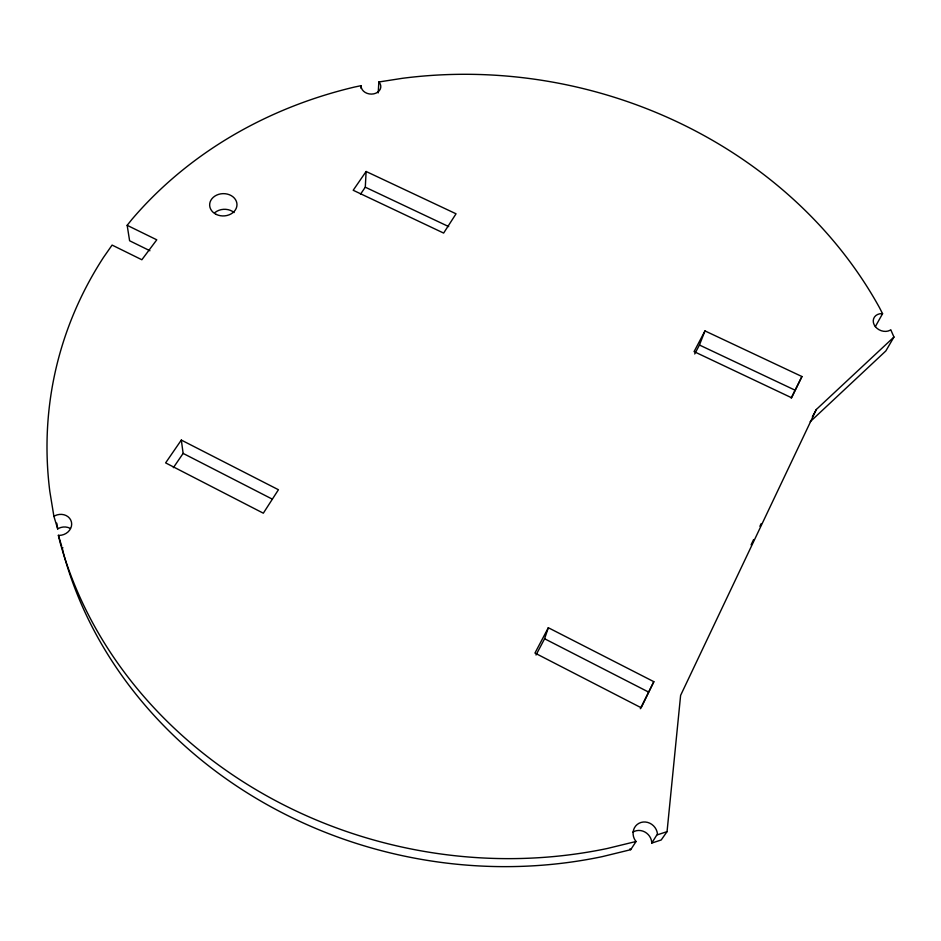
<?xml version="1.0" encoding="UTF-8"?>
<svg xmlns="http://www.w3.org/2000/svg" width="941" height="941" viewBox="0 0 941 941"><rect width="100%" height="100%" fill="white"/><g stroke="black" fill="none" stroke-linecap="round" stroke-linejoin="round"><path stroke-width="1.41" d="M875.33 326.633L882.576 313.682L881.87 313.6A10.645 8.504 24.3 0 0 874.177 324.798A10.645 8.504 24.3 0 0 890.139 330.22L890.762 329.738L893.95 337.043L816.341 409.476L680.614 695.375L667.051 831.644L661.194 839.984L651.737 843.089L657.465 833.949A12.727 11.798 47.2 0 0 640.997 822.458A12.727 11.798 47.2 0 0 635.34 840.619L636.081 841.477L630.705 849.688L602.334 856.616A435.307 385.81 11.8 0 1 63.812 554.684L62.141 547.662L62.918 547.756M651.737 843.089L651.76 842.266A12.527 11.621 48.1 0 0 632.822 832.185M361.073 88.372L361.191 85.643L354.604 87.031A441.764 389.903 11.7 0 0 132.011 219.265L127.164 225.322L129.611 240.767L149.925 250.741M360.509 194.187L365.296 187.2L366.12 171.485L456.044 213.795L443.634 233.074L353.193 190.27L366.12 171.485M378.2 92.912L378.847 81.985L402.289 78.326A441.764 389.903 11.7 0 1 879.529 307.742L882.576 313.682M361.191 85.643L361.121 86.172A9.869 7.763 4.4 0 0 373.706 93.865A9.869 7.763 4.4 0 0 379.388 82.537L378.847 81.985M536.017 655.018L544.592 638.751L548.321 627.729L653.842 681.684L641.186 707.761L534.947 653.054L548.321 627.729M694.705 353.981L699.434 345.018L704.985 330.914L801.932 376.529L791.628 397.784L694.07 351.605L704.985 330.914M751.083 544.874L753.6 539.569M759.905 526.29L761.175 523.643M640.315 708.738L653.842 681.684M791.146 398.031L801.932 376.529M812.389 416.722L816.341 409.476M893.95 337.043L885.834 350.958L810.166 421.756M173.367 467.677L183.13 453.409L181.319 440.07L278.43 489.732L263.327 513.198L165.616 462.89L181.319 440.07M127.164 225.322L156.771 239.814L141.856 259.751L112.097 245.083L103.522 257.375A441.764 389.903 11.7 0 0 49.826 491.449L53.908 516.374L57.707 528.948L58.554 528.383A11.668 10.269 -17.3 0 1 70.057 528.301M53.908 516.374L54.778 515.797A11.857 10.386 -16.9 0 1 71.457 522.079A11.857 10.386 -16.9 0 1 59.189 535.394L58.389 535.311L60.083 542.416A441.764 389.903 11.7 0 0 607.251 848.5L636.081 841.477M667.051 831.644L657.441 834.796M365.296 187.2L448.704 226.593M699.434 345.018L794.969 390.139M183.13 453.409L272.361 499.165M544.592 638.751L648.443 692M629.976 848.841L630.705 849.688M58.389 535.311L61.718 546.298M56.754 523.149L57.707 528.948M215.089 212.454A13.48 11.057 -1.8 0 1 234.097 212.548M216.301 214.43A13.668 11.151 -1.6 0 0 236.979 204.82A13.668 11.151 -1.6 0 0 216.653 195.116A13.668 11.151 -1.6 0 0 216.301 214.43"/></g></svg>
